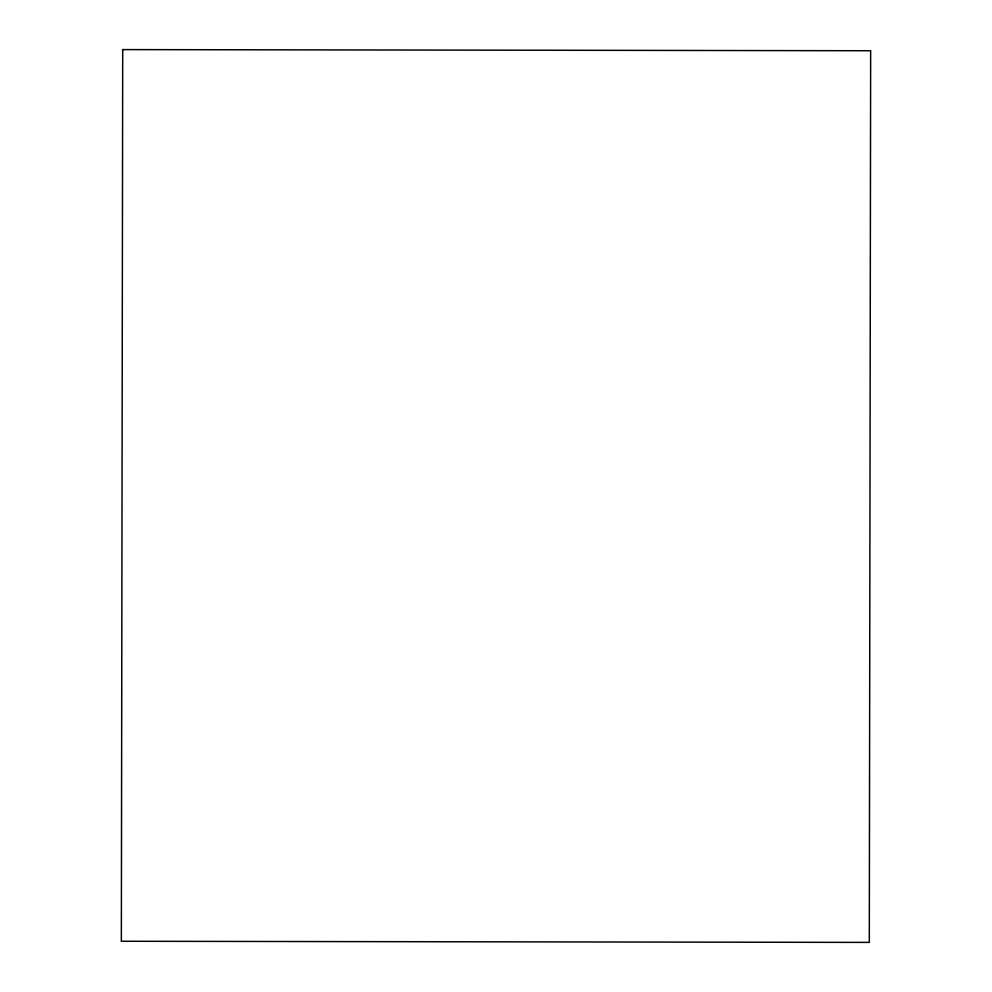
<?xml version="1.0" encoding="UTF-8"?>
<svg xmlns="http://www.w3.org/2000/svg" width="992" height="992" viewBox="0 0 992 992"><rect width="100%" height="100%" fill="white"/><g stroke="black" fill="none" stroke-linecap="round" stroke-linejoin="round"><path stroke-width="1.49" d="M122.71 49.6L121.346 941.259L869.302 942.4L870.654 50.741L122.71 49.6"/></g></svg>
